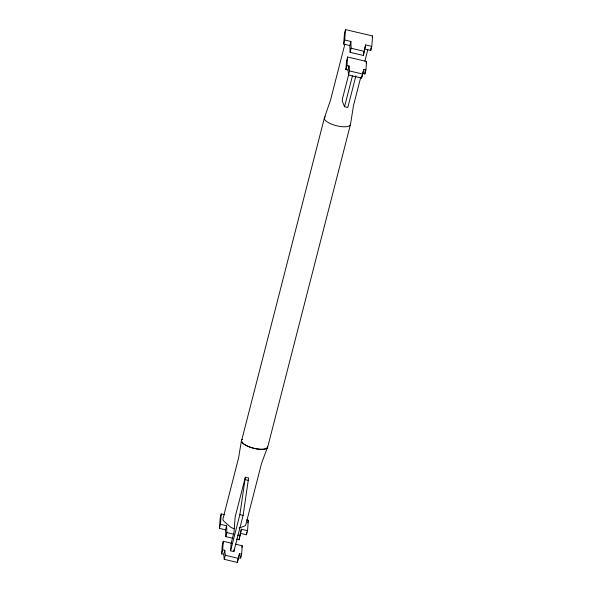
<?xml version="1.0" encoding="UTF-8"?>
<svg xmlns="http://www.w3.org/2000/svg" width="592" height="592" viewBox="0 0 592 592"><rect width="100%" height="100%" fill="white"/><g stroke="black" fill="none" stroke-linecap="round" stroke-linejoin="round"><path stroke-width="0.89" d="M232.9 538.313L225.826 536.648L225.567 529.84L219.403 528.39L220.187 517.985L221.23 513.915L224.731 514.737M219.403 528.39L220.453 524.32L221.23 513.915M239.508 553.742L238.465 557.812L240.581 558.308L241.625 554.238L239.508 553.742L237.274 562.4L224.235 559.329L223.754 554.349L221.63 553.853L222.266 545.387L223.31 541.317L231.923 543.345M221.63 553.853L222.673 549.783L223.31 541.317M230.591 550.789L231.146 543.352L234.018 532.164L235.172 516.89L245.354 477.211L248.603 477.973L243.127 515.38L233.84 551.559L230.591 550.789L239.871 514.611L245.354 477.211M233.84 551.559L233.966 549.901M240.648 557.464L240.774 555.77M241.625 554.238L242.261 545.78L235.372 544.152M246.501 534.761L247.545 530.698L241.388 529.248L240.345 533.318L246.501 534.761L246.694 532.164M247.545 530.698L248.329 520.294L246.583 519.88M365.649 44.933L363.347 55.448L350.094 52.333L349.835 45.525L343.671 44.074L344.455 33.67L345.499 29.6L372.597 35.979L371.813 46.376L370.77 50.446L364.605 49.003L365.649 44.933L371.813 46.376M343.671 44.074L344.714 40.004L345.499 29.6M363.777 69.427L361.534 78.085L348.496 75.014L348.022 70.034L345.906 69.538L346.542 61.072L347.585 57.002L366.544 61.464L365.908 69.93L364.857 74L362.733 73.497L363.777 69.427L365.908 69.93M345.906 69.538L346.949 65.468L347.585 57.002M364.857 74L365.116 70.611M370.77 50.446L370.962 47.848M344.855 44.252L330.551 99.989L324.327 118.215L241.566 440.759A13.468 4.521 14.4 0 0 254.308 448.403A13.468 4.521 14.4 0 0 267.739 446.916L350.501 124.379L353.528 105.398L360.794 77.086M241.447 440.729L238.539 458.112L222.873 519.162A11.818 3.966 14.4 0 0 224.235 521.522L230.295 526.895A4.292 1.443 14.4 0 0 234.735 528.656M236.43 539.142L239.079 539.763L240.345 533.318M239.079 539.763L241.388 529.248M363.347 55.448L364.132 51.415M225.567 529.84L226.61 525.77L220.453 524.32M349.835 45.525L350.878 41.455L344.714 40.004M225.826 536.648L226.877 532.578L226.61 525.77M350.094 52.333L351.137 48.263L350.878 41.455M223.754 554.349L224.797 550.279L222.673 549.783M348.022 70.034L349.065 65.964L346.949 65.468M224.235 559.329L225.278 555.259L224.797 550.279M348.496 75.014L349.539 70.944L349.065 65.964M348.806 74.022L342.472 98.709L342.287 101.128L344.537 106.723L347.785 107.492L355.94 75.724M344.537 106.723L352.462 75.843M364.879 61.161L367.832 49.661M237.274 562.4L238.317 558.33L225.278 555.259M361.534 78.085L362.585 74.015L349.539 70.944M247.7 522.736L248.329 520.294M372.176 37.607L372.597 35.979M241.847 547.408L242.261 545.78M366.122 63.092L366.544 61.464M239.198 528.005L244.185 526.214A11.818 3.966 14.4 0 0 245.85 524.571L261.509 463.521L267.621 446.886A13.468 4.521 14.4 0 1 251.911 447.767A13.468 4.521 14.4 0 1 242.365 439.345M351.137 48.263L364.391 51.378M245.169 479.631L248.418 480.393M239.871 514.611L243.127 515.38M226.877 532.578L233.944 534.243M237.473 535.072L240.123 535.693M350.501 124.379A13.468 4.521 14.4 0 1 334.791 125.26A13.468 4.521 14.4 0 1 325.237 116.831"/></g></svg>
